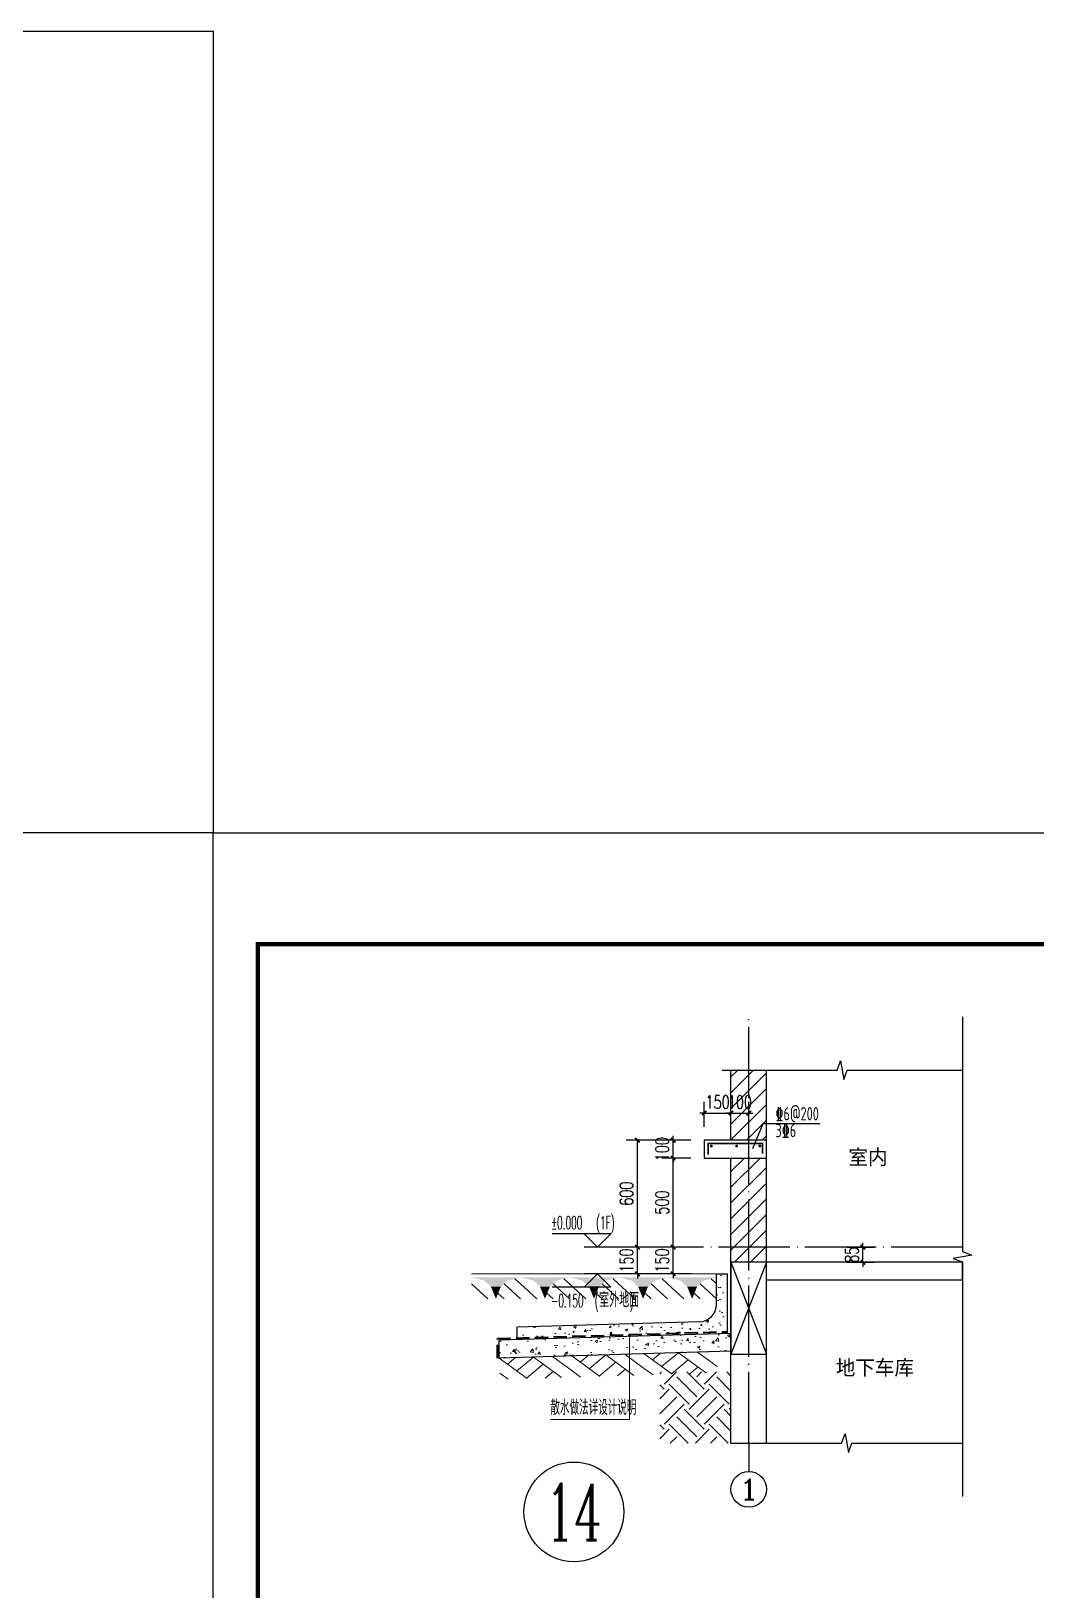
# Model space of a CAD drawing. Extents: x 393367 to 3005760, y 4998 to 826018.
# Drawn here: x 2940133 to 2945770, y 460401 to 469151 of the extents above; entities that cross this region are included whole.
import ezdxf
from ezdxf.enums import TextEntityAlignment as Align

# ---------------------------------------------------------------- set-up
doc = ezdxf.new("R2010")
doc.units = 0
doc.header["$LTSCALE"] = 1000
doc.linetypes.add('DASH', pattern=[0.35, 0.25, -0.1])
doc.linetypes.add('DOTE', pattern=[2.42, 2, -0.2, 0.02, -0.2])
doc.layers.get('0').update_dxf_attribs({"linetype": 'CONTINUOUS'})
doc.layers.get('Defpoints').update_dxf_attribs({"linetype": 'CONTINUOUS'})
for name, color, linetype in [('AXIS', 3, 'CONTINUOUS'), ('AXIS_TEXT', 7, 'CONTINUOUS'), ('COLUMN', 140, 'CONTINUOUS'), ('DIM_ELEV', 3, 'CONTINUOUS'), ('DIM_SYMB', 3, 'CONTINUOUS'), ('DOTE', 8, 'DOTE'), ('PUB_DIM', 3, 'CONTINUOUS'), ('PUB_HATCH', 8, 'CONTINUOUS'), ('PUB_TEXT', 7, 'CONTINUOUS'), ('S-大样-砼线', 7, 'CONTINUOUS'), ('S-引出线', 40, 'CONTINUOUS'), ('TEXT', 7, 'CONTINUOUS'), ('WALL', 130, 'CONTINUOUS'), ('图框', 7, 'CONTINUOUS')]:
    doc.layers.add(name, color=color, linetype=linetype)
for name, color, linetype, lineweight in [('REIN', 1, 'CONTINUOUS', 18), ('填充', 251, 'CONTINUOUS', 5), ('平面-排水沟', 86, 'CONTINUOUS', 15), ('立面-中轮廓线', 30, 'CONTINUOUS', 35), ('粉刷', 251, 'CONTINUOUS', 9)]:
    doc.layers.add(name, color=color, linetype=linetype, lineweight=lineweight)
doc.layers.add('yichutu', color=7, linetype='CONTINUOUS', true_color=0xffffff, plot=False)
doc.styles.add('_TCH_AXIS', font='COMPLEX', dxfattribs={"bigfont": 'GBCBIG'})
doc.styles.add('_TCH_DIM', font='simplex.shx', dxfattribs={"width": 0.65, "bigfont": 'gbcbig.shx'})
doc.styles.add('_TCH_DIM_T3', font='SIMPLEX', dxfattribs={"width": 0.705882, "bigfont": 'GBCBIG'})
doc.styles.add('COMPLEX', font='COMPLEX')
doc.styles.add('DIM_FONT_T3', font='SIMPLEX', dxfattribs={"width": 0.705882, "bigfont": 'GBCBIG'})
doc.styles.add('w', font='tssdeng.shx', dxfattribs={"width": 0.8, "bigfont": 'tssdchn.shx'})
doc.dimstyles.new('_TCH_ARCH&&25', dxfattribs={"dimtxt": 74.375, "dimasz": 25, "dimexe": 62.5, "dimexo": 75, "dimgap": 25, "dimtad": 1, "dimdec": 0, "dimzin": 0, "dimdsep": 46, "dimtxsty": '_TCH_DIM_T3', "dimblk": 'ARCHTICK', "dimcen": 0.09, "dimclrt": 7, "dimazin": 2, "dimtfac": 1, "dimtdec": 0, "dimtix": 1, "dimtmove": 2, "dimatfit": 3, "dimfxl": 1, "dimtolj": 1, "dimtzin": 0, "dimarcsym": 0})
pattern_1 = [(50, (28072.99, 249033.25), (143.452037, -12.550427), [15, -165]), (355, (28072.99, 249033.25), (-27.750267, 150.438427), [12, -132]), (100.4514, (28084.94, 249032.2), (115.701876, 137.88791), [12.74804, -140.22842]), (46.1842, (28072.99, 249073.25), (213.44821, -33.1038), [22.5, -247.5]), (96.6356, (28090.77, 249070.5), (186.93254, 194.82357), [19.12206, -210.3426]), (351.1842, (28072.99, 249073.25), (186.93239, 194.82372), [18, -198]), (21, (28092.99, 249063.25), (119.38141, -80.52378), [15, -165]), (326, (28092.99, 249063.25), (48.663066, 145.03001), [12, -132]), (71.4514, (28102.93, 249056.54), (168.044526, 64.5061), [12.74804, -140.22842]), (37.5, (28072.986, 249033.25), (2.431971, 66.578771), [0, -130.4, 0, -134, 0, -132.5]), (7.5, (28072.986, 249033.25), (52.613907, 78.882342), [0, -76.4, 0, -127.4, 0, -50.5]), (327.5, (28028.386, 249033.25), (106.764487, -4.510974), [0, -50, 0, -156, 0, -207]), (317.5, (28008.39, 249033.25), (116.637234, 20.020996), [0, -65, 0, -103.6, 0, -147])]
pattern_2 = [(45, (2411524.25, 612130.613), (-44.1941915, 44.1941915), [])]

# ---------------------------------------------------------------- blocks, each defined once
blk = doc.blocks.new('$LINEPAT$素土夯实')
at = {"color": 0}
for p, q in [((0, -210), (210, 0)), ((120, -300), (420, 0)), ((420, 0), (608, -188)), ((495, -300), (795, 0)), ((615, 0), (705, -90)), ((315, -105), (502, -293)), ((210, -210), (300, -300)), ((705, -300), (795, -210))]:
    blk.add_line(p, q, dxfattribs=at)
blk = doc.blocks.new('$LinePat$自然土壤')
at = {"color": 0}
for p, q in [((0, -90), (71, -19)), ((0, -300), (211, -89)), ((420, -300), (630, -90)), ((210, -300), (286, -224))]:
    blk.add_line(p, q, dxfattribs=at)
for points in [[(0, 0), (630, 0), (168, -45), (462, -45)], [(168, -45), (462, -45), (252, -132), (378, -132)], [(252, -132), (378, -132), (315, -300)]]:
    blk.add_solid(points, dxfattribs=at)
blk = doc.blocks.new('sanshui')
at = {"layer": '粉刷'}
h = blk.add_hatch(dxfattribs=at)
h.set_pattern_fill('混凝土', color=256, scale=20)
h.set_pattern_definition(pattern_1)
edge = h.paths.add_edge_path()
edge.add_line((346317.8, 427329.6), (346257.8, 427329.6))
edge.add_line((346257.8, 427329.6), (346257.8, 427160.3))
edge.add_arc((346157.8, 427160.3), 100, 271.71836, 360, ccw=False)
edge.add_line((346160.8, 427060.3), (345137.8, 427029.6))
edge.add_line((345137.8, 427029.6), (345137.8, 426969.6))
edge.add_line((345137.8, 426969.6), (346317.8, 427005))
edge.add_line((346317.8, 427005), (346317.8, 427329.6))
h = blk.add_hatch(dxfattribs=at)
h.set_pattern_fill('混凝土', color=256, scale=20)
h.set_pattern_definition(pattern_1)
h.paths.add_polyline_path([(346337.8, 426895.6), (346337.8, 426995.6), (345037.8, 426956.6), (345037.8, 426856.6)])
at = {"layer": 'COLUMN'}
for p, q in [((346257.8, 427329.6), (346317.8, 427329.6)), ((346257.8, 427160.3), (346257.8, 427329.6)), ((346317.8, 426995), (346317.8, 427329.6)), ((346160.8, 427060.3), (345137.8, 427029.6)), ((346338.1, 426995.6), (345037.8, 426956.6)), ((345137.8, 426959.6), (345137.8, 427029.6)), ((345037.8, 426856.6), (345037.8, 426956.6)), ((346338.1, 426895.6), (345037.8, 426856.6))]:
    blk.add_line(p, q, dxfattribs=at)
blk.add_arc((346157.8, 427160.3), 100, 271.71836, 0, dxfattribs=at)
at = {"layer": '立面-中轮廓线', "linetype": 'DASH', "ltscale": 0.3}
blk.add_lwpolyline([(345027.8, 426856.6), (345027.8, 426966.3), (346317.8, 427005)], dxfattribs=at)
at = {"layer": '粉刷'}
blk.add_line((344881.5, 427329.6), (346257.8, 427329.6), dxfattribs=at)
at = {"layer": '粉刷', "yscale": 0.4, "zscale": 0.4}
for name, p, xscale, rotation in [('$LinePat$自然土壤', (345156.8, 427309.6), -0.4369306507241237, 359.9999999999903), ('$LinePat$自然土壤', (345432, 427309.6), -0.4369306507241237, 359.9999999999903), ('$LinePat$自然土壤', (345707.3, 427309.6), -0.4369306507241237, 359.9999999999903), ('$LinePat$自然土壤', (345982.6, 427309.6), -0.4369306507241237, 359.9999999999903), ('$LinePat$自然土壤', (346257.8, 427309.6), -0.4369306507241237, 359.9999999999903), ('$LINEPAT$素土夯实', (346257.8, 426893.2), -0.5117605352322558, 1.718358001643932), ('$LINEPAT$素土夯实', (345444.5, 426868.8), -0.5117605352322558, 1.718358001643932), ('$LINEPAT$素土夯实', (345851.2, 426881), -0.5117605352322558, 1.718358001643932)]:
    blk.add_blockref(name, p, dxfattribs=dict(at, xscale=xscale, rotation=rotation))
blk = doc.blocks.new('GFDDDDRG')
at = {"layer": '图框'}
blk.add_lwpolyline([(923310, -107437), (923310, -159999), (893610, -159999), (893610, -107437)], close=True, dxfattribs=at)
blk.add_lwpolyline([(923310, -107437), (923310, -159999), (893610, -159999), (893610, -107437)], close=True, dxfattribs=at)
at = {"layer": '图框', "const_width": 50}
blk.add_lwpolyline([(894110, -159499), (922810, -159499), (922810, -108687), (894110, -108687)], close=True, dxfattribs=at)
blk = doc.blocks.new('_ArchTick')
at = {"color": 0, "linetype": 'ByBlock', "const_width": 0.4}
blk.add_lwpolyline([(-0.5, -0.5), (0.5, 0.5)], dxfattribs=at)
blk = doc.blocks.new('*D1735')
at = {"layer": 'Defpoints', "color": 0, "transparency": 16777216}
for p in [(2944634.6, 462325.1), (2944800.5, 462325.1), (2944634.6, 462240.1)]:
    blk.add_point(p, dxfattribs=at)
at = {"layer": 'PUB_DIM', "color": 0, "lineweight": -2, "transparency": 16777216}
for p, q in [((2944709.6, 462325.1), (2944863, 462325.1)), ((2944800.5, 462325.1), (2944800.5, 462350.1)), ((2944800.5, 462240.1), (2944800.5, 462325.1)), ((2944709.6, 462240.1), (2944863, 462240.1)), ((2944800.5, 462240.1), (2944800.5, 462215.1))]:
    blk.add_line(p, q, dxfattribs=at)
at = {"layer": 'PUB_DIM', "color": 0, "lineweight": -2, "transparency": 16777216, "xscale": 25, "yscale": 25, "zscale": 25}
for p, rotation in [((2944800.5, 462325.1), 270), ((2944800.5, 462240.1), 90)]:
    blk.add_blockref('_ArchTick', p, dxfattribs=dict(at, rotation=rotation))
at = {"layer": 'PUB_DIM', "color": 7, "transparency": 16777216, "insert": (2944738.3, 462282.6), "char_height": 74.38, "attachment_point": 5, "rotation": 90, "style": '_TCH_DIM_T3'}
blk.add_mtext('\\A1;85', dxfattribs=at)
blk = doc.blocks.new('*D1736')
at = {"layer": 'Defpoints', "color": 0, "transparency": 16777216}
for p in [(2944059.8, 463077.5), (2943909.8, 462925.1), (2944059.8, 462925.1)]:
    blk.add_point(p, dxfattribs=at)
at = {"layer": 'PUB_DIM', "color": 0, "lineweight": -2, "transparency": 16777216}
for p, q in [((2943909.8, 463000.1), (2943909.8, 463140)), ((2944059.8, 463000.1), (2944059.8, 463140)), ((2943909.8, 463077.5), (2943884.8, 463077.5)), ((2943909.8, 463077.5), (2944059.8, 463077.5)), ((2944059.8, 463077.5), (2944084.8, 463077.5))]:
    blk.add_line(p, q, dxfattribs=at)
at = {"layer": 'PUB_DIM', "color": 0, "lineweight": -2, "transparency": 16777216, "xscale": 25, "yscale": 25, "zscale": 25}
blk.add_blockref('_ArchTick', (2943909.8, 463077.5), dxfattribs=at)
at = {"layer": 'PUB_DIM', "color": 0, "lineweight": -2, "transparency": 16777216, "xscale": 25, "yscale": 25, "zscale": 25, "rotation": 180}
blk.add_blockref('_ArchTick', (2944059.8, 463077.5), dxfattribs=at)
at = {"layer": 'PUB_DIM', "color": 7, "transparency": 16777216, "insert": (2943984.8, 463139.6), "char_height": 74.38, "attachment_point": 5, "style": '_TCH_DIM_T3'}
blk.add_mtext('\\A1;150', dxfattribs=at)
blk = doc.blocks.new('*D1737')
at = {"layer": 'Defpoints', "color": 0, "transparency": 16777216}
for p in [(2944159.8, 463077.5), (2944059.8, 462925.1), (2944159.8, 462925.1)]:
    blk.add_point(p, dxfattribs=at)
at = {"layer": 'PUB_DIM', "color": 0, "lineweight": -2, "transparency": 16777216}
for p, q in [((2944059.8, 463000.1), (2944059.8, 463140)), ((2944159.8, 463000.1), (2944159.8, 463140)), ((2944059.8, 463077.5), (2944034.8, 463077.5)), ((2944059.8, 463077.5), (2944159.8, 463077.5)), ((2944159.8, 463077.5), (2944184.8, 463077.5))]:
    blk.add_line(p, q, dxfattribs=at)
at = {"layer": 'PUB_DIM', "color": 0, "lineweight": -2, "transparency": 16777216, "xscale": 25, "yscale": 25, "zscale": 25}
blk.add_blockref('_ArchTick', (2944059.8, 463077.5), dxfattribs=at)
at = {"layer": 'PUB_DIM', "color": 0, "lineweight": -2, "transparency": 16777216, "xscale": 25, "yscale": 25, "zscale": 25, "rotation": 180}
blk.add_blockref('_ArchTick', (2944159.8, 463077.5), dxfattribs=at)
at = {"layer": 'PUB_DIM', "color": 7, "transparency": 16777216, "insert": (2944109.8, 463139.6), "char_height": 74.38, "attachment_point": 5, "style": '_TCH_DIM_T3'}
blk.add_mtext('\\A1;100', dxfattribs=at)
blk = doc.blocks.new('*D1738')
at = {"layer": 'Defpoints', "color": 0, "transparency": 16777216}
for p in [(2943735.1, 462925.1), (2943909.8, 462925.1), (2943909.8, 462825.1)]:
    blk.add_point(p, dxfattribs=at)
at = {"layer": 'PUB_DIM', "color": 0, "lineweight": -2, "transparency": 16777216}
for p, q in [((2943735.1, 462925.1), (2943735.1, 462950.1)), ((2943834.8, 462925.1), (2943672.6, 462925.1)), ((2943735.1, 462825.1), (2943735.1, 462925.1)), ((2943834.8, 462825.1), (2943672.6, 462825.1)), ((2943735.1, 462825.1), (2943735.1, 462800.1))]:
    blk.add_line(p, q, dxfattribs=at)
at = {"layer": 'PUB_DIM', "color": 0, "lineweight": -2, "transparency": 16777216, "xscale": 25, "yscale": 25, "zscale": 25}
for p, rotation in [((2943735.1, 462925.1), 270), ((2943735.1, 462825.1), 90)]:
    blk.add_blockref('_ArchTick', p, dxfattribs=dict(at, rotation=rotation))
at = {"layer": 'PUB_DIM', "color": 7, "transparency": 16777216, "insert": (2943673, 462875.1), "char_height": 74.38, "attachment_point": 5, "rotation": 90, "style": '_TCH_DIM_T3'}
blk.add_mtext('\\A1;100', dxfattribs=at)
blk = doc.blocks.new('*D1739')
at = {"layer": 'Defpoints', "color": 0, "transparency": 16777216}
for p in [(2943735.1, 462825.1), (2943909.8, 462825.1), (2943909.8, 462325.1)]:
    blk.add_point(p, dxfattribs=at)
at = {"layer": 'PUB_DIM', "color": 0, "lineweight": -2, "transparency": 16777216}
for p, q in [((2943834.8, 462825.1), (2943672.6, 462825.1)), ((2943735.1, 462325.1), (2943735.1, 462825.1)), ((2943834.8, 462325.1), (2943672.6, 462325.1))]:
    blk.add_line(p, q, dxfattribs=at)
at = {"layer": 'PUB_DIM', "color": 0, "lineweight": -2, "transparency": 16777216, "xscale": 25, "yscale": 25, "zscale": 25}
for p, rotation in [((2943735.1, 462825.1), 90), ((2943735.1, 462325.1), 270)]:
    blk.add_blockref('_ArchTick', p, dxfattribs=dict(at, rotation=rotation))
at = {"layer": 'PUB_DIM', "color": 7, "transparency": 16777216, "insert": (2943673, 462575.1), "char_height": 74.38, "attachment_point": 5, "rotation": 90, "style": '_TCH_DIM_T3'}
blk.add_mtext('\\A1;500', dxfattribs=at)
blk = doc.blocks.new('*D1740')
at = {"layer": 'Defpoints', "color": 0, "transparency": 16777216}
for p in [(2943735.1, 462325.1), (2943909.8, 462325.1), (2943909.8, 462175.1)]:
    blk.add_point(p, dxfattribs=at)
at = {"layer": 'PUB_DIM', "color": 0, "lineweight": -2, "transparency": 16777216}
for p, q in [((2943834.8, 462325.1), (2943672.6, 462325.1)), ((2943735.1, 462325.1), (2943735.1, 462350.1)), ((2943735.1, 462175.1), (2943735.1, 462325.1)), ((2943834.8, 462175.1), (2943672.6, 462175.1)), ((2943735.1, 462175.1), (2943735.1, 462150.1))]:
    blk.add_line(p, q, dxfattribs=at)
at = {"layer": 'PUB_DIM', "color": 0, "lineweight": -2, "transparency": 16777216, "xscale": 25, "yscale": 25, "zscale": 25}
for p, rotation in [((2943735.1, 462325.1), 270), ((2943735.1, 462175.1), 90)]:
    blk.add_blockref('_ArchTick', p, dxfattribs=dict(at, rotation=rotation))
at = {"layer": 'PUB_DIM', "color": 7, "transparency": 16777216, "insert": (2943673, 462250.1), "char_height": 74.38, "attachment_point": 5, "rotation": 90, "style": '_TCH_DIM_T3'}
blk.add_mtext('\\A1;150', dxfattribs=at)
blk = doc.blocks.new('*D1758')
at = {"layer": 'Defpoints', "color": 0, "transparency": 16777216}
for p in [(2943535.1, 462325.1), (2943835.1, 462325.1), (2943835.1, 462174.6)]:
    blk.add_point(p, dxfattribs=at)
at = {"layer": 'PUB_DIM', "color": 0, "lineweight": -2, "transparency": 16777216}
for p, q in [((2943760.1, 462325.1), (2943472.6, 462325.1)), ((2943535.1, 462325.1), (2943535.1, 462350.1)), ((2943535.1, 462174.6), (2943535.1, 462325.1)), ((2943760.1, 462174.6), (2943472.6, 462174.6)), ((2943535.1, 462174.6), (2943535.1, 462149.6))]:
    blk.add_line(p, q, dxfattribs=at)
at = {"layer": 'PUB_DIM', "color": 0, "lineweight": -2, "transparency": 16777216, "xscale": 25, "yscale": 25, "zscale": 25}
for p, rotation in [((2943535.1, 462325.1), 270), ((2943535.1, 462174.6), 90)]:
    blk.add_blockref('_ArchTick', p, dxfattribs=dict(at, rotation=rotation))
at = {"layer": 'PUB_DIM', "color": 7, "transparency": 16777216, "insert": (2943473, 462249.9), "char_height": 74.38, "attachment_point": 5, "rotation": 90, "style": '_TCH_DIM_T3'}
blk.add_mtext('\\A1;150', dxfattribs=at)
blk = doc.blocks.new('*D1759')
at = {"layer": 'Defpoints', "color": 0, "transparency": 16777216}
for p in [(2943535.1, 462925.1), (2943835.1, 462925.1), (2943835.1, 462325.1)]:
    blk.add_point(p, dxfattribs=at)
at = {"layer": 'PUB_DIM', "color": 0, "lineweight": -2, "transparency": 16777216}
for p, q in [((2943760.1, 462925.1), (2943472.6, 462925.1)), ((2943535.1, 462325.1), (2943535.1, 462925.1)), ((2943760.1, 462325.1), (2943472.6, 462325.1))]:
    blk.add_line(p, q, dxfattribs=at)
at = {"layer": 'PUB_DIM', "color": 0, "lineweight": -2, "transparency": 16777216, "xscale": 25, "yscale": 25, "zscale": 25}
for p, rotation in [((2943535.1, 462925.1), 90), ((2943535.1, 462325.1), 270)]:
    blk.add_blockref('_ArchTick', p, dxfattribs=dict(at, rotation=rotation))
at = {"layer": 'PUB_DIM', "color": 7, "transparency": 16777216, "insert": (2943473, 462625.1), "char_height": 74.38, "attachment_point": 5, "rotation": 90, "style": '_TCH_DIM_T3'}
blk.add_mtext('\\A1;600', dxfattribs=at)
blk = doc.blocks.new('_axiso')
blk.add_circle((0, 0), 0.5)
at = {"layer": 'AXIS_TEXT', "style": 'COMPLEX', "width": 1.041667}
blk.add_attdef('A', text='', height=0.56, dxfattribs=at).set_placement((-0.25, -0.28), (0.25, -0.28), align=Align.FIT)
blk = doc.blocks.new('yct-525-297-26250-14850-50-3002')
at = {"layer": 'yichutu', "color": 7, "true_color": 0xffffff}
blk.add_lwpolyline([(0, 0), (0, 14850), (26250, 14850), (26250, 0)], close=True, dxfattribs=at)

msp = doc.modelspace()

# ---------------------------------------------------------------- hatches: boundary and pattern name
at = {"layer": 'PUB_HATCH'}
h = msp.add_hatch(dxfattribs=at)
h.set_pattern_fill('普通砖', color=256, scale=25, style=0)
h.set_pattern_definition(pattern_2)
h.paths.add_polyline_path([(2944259.75418, 462925.1122), (2944259.75419, 463317.90032), (2944059.75419, 463317.90033), (2944059.75418, 462925.11221)])
h = msp.add_hatch(dxfattribs=at)
h.set_pattern_fill('普通砖', color=256, scale=25, style=0)
h.set_pattern_definition(pattern_2)
h.paths.add_polyline_path([(2944059.75419, 462240.11207), (2944259.75419, 462240.11207), (2944259.75419, 462825.11221), (2944059.75419, 462825.11221)])
at = {"layer": '填充'}
h = msp.add_hatch(dxfattribs=at)
h.set_pattern_fill('EARTH', color=250, scale=50, angle=45, style=0)
h.set_pattern_definition([(45, (1828561.48, 6031.74), (0, 224.506403), [158.75, -158.75]), (45, (1828519.39, 6073.83), (0, 224.506403), [158.75, -158.75]), (45, (1828477.29, 6115.93), (0, 224.506403), [158.75, -158.75]), (135, (1828477.29, 6144), (-224.506403, 0), [158.75, -158.75]), (135, (1828519.39, 6186.09), (-224.506403, 0), [158.75, -158.75]), (135, (1828561.48, 6228.18), (-224.506403, 0), [158.75, -158.75])])
h.paths.add_polyline_path([(2944059.75419, 461625.10978), (2943659.75419, 461625.10978), (2943659.75419, 461225.10978), (2944059.75419, 461225.10978)])

# ---------------------------------------------------------------- linework, layer by layer
at = {"layer": 'AXIS'}
msp.add_line((2944159.64158, 461225.10978), (2944159.64158, 461065.71797), dxfattribs=at)
at = {"layer": 'AXIS', "color": 6}
msp.add_circle((2943178.39195, 460838.53365), 280, dxfattribs=at)
at = {"layer": 'DIM_ELEV'}
for p, q in [((2943385.14342, 462400.11207), (2943057.14342, 462400.11207)), ((2943310.14342, 462325.11207), (2943235.14342, 462400.11207)), ((2943735.14342, 462325.11207), (2943235.14342, 462325.11207)), ((2943310.14342, 462325.11207), (2943385.14342, 462400.11207)), ((2943310.14342, 462174.64162), (2943235.14342, 462099.64162)), ((2943735.14342, 462174.64162), (2943235.14342, 462174.64162)), ((2943310.14342, 462174.64162), (2943385.14342, 462099.64162)), ((2943385.14342, 462099.64162), (2943057.14342, 462099.64162))]:
    msp.add_line(p, q, dxfattribs=at)
at = {"layer": 'DIM_SYMB'}
for points in [[(2945358.27911, 463617.90033), (2945358.27911, 462299.63005), (2945410.77911, 462280.52161), (2945305.77911, 462262.00728), (2945358.27911, 462243.38005), (2945358.27911, 460925.10978)], [(2944009.75419, 463317.90033), (2944655.89165, 463317.90033), (2944675.00009, 463370.40033), (2944693.51442, 463265.40033), (2944712.14165, 463317.90033), (2945358.27911, 463317.90033)], [(2944059.75419, 461225.10978), (2944680.89165, 461225.10978), (2944700.00008, 461277.60978), (2944718.51442, 461172.60978), (2944737.14165, 461225.10978), (2945358.27911, 461225.10978)]]:
    msp.add_lwpolyline(points, dxfattribs=at)
at = {"layer": 'DOTE', "linetype": 'DOTE', "ltscale": 0.2}
for p, q in [((2944159.64158, 461225.10978), (2944159.75419, 463617.90033)), ((2945358.27911, 462325.11207), (2943835.14342, 462325.11207))]:
    msp.add_line(p, q, dxfattribs=at)
at = {"layer": 'REIN', "const_width": 9}
msp.add_lwpolyline([(2943932.37226, 462843.64207), (2943932.37226, 462907.45215), (2944236.31911, 462907.45215), (2944236.31911, 462849.48727)], dxfattribs=at)
at = {"layer": 'REIN', "const_width": 8}
for points in [[(2943945.85958, 462892.39035, 1), (2943953.85958, 462892.39035, 1)], [(2944087.41652, 462892.39035, 1), (2944095.41652, 462892.39035, 1)], [(2944217.3583, 462892.39035, 1), (2944225.3583, 462892.39035, 1)]]:
    msp.add_lwpolyline(points, format="xyb", close=True, dxfattribs=at)
at = {"layer": 'S-大样-砼线'}
for p, q in [((2944059.73745, 462240.11964), (2944259.73745, 461725.11964)), ((2944259.7404, 462240.11964), (2944059.7404, 461725.11964))]:
    msp.add_line(p, q, dxfattribs=at)
msp.add_lwpolyline([(2944259.73745, 462240.11964), (2944059.73745, 462240.11964), (2944059.73745, 461725.11964), (2944259.73745, 461725.11964)], close=True, dxfattribs=at)
at = {"layer": 'S-引出线'}
msp.add_lwpolyline([(2944181.87453, 462878.11105), (2944239.92878, 463019.65895), (2944558.35236, 463019.65895)], dxfattribs=at)
at = {"layer": 'WALL'}
for p, q in [((2944059.75418, 462925.11221), (2944059.75419, 463317.90033)), ((2944059.75419, 463317.90033), (2944259.75419, 463317.90032)), ((2944259.75418, 462925.1122), (2944259.75419, 463317.90032)), ((2944259.75419, 462925.11221), (2943909.75419, 462925.11221)), ((2943909.75419, 462925.11221), (2943909.75419, 462825.11221)), ((2944259.75419, 462825.11221), (2944259.75419, 462925.11221)), ((2943909.75419, 462825.11221), (2944259.75419, 462825.11221)), ((2944059.75419, 462240.11207), (2944059.75419, 462825.11221)), ((2944259.75419, 462240.11207), (2944259.75419, 462825.11221)), ((2944059.72371, 461225.11278), (2944059.75419, 462240.11207)), ((2945358.27911, 462240.11207), (2944059.75419, 462240.11207)), ((2945358.27911, 462140.11207), (2945358.27911, 462240.11207)), ((2944259.72371, 461225.10678), (2944259.75118, 462140.11207)), ((2945358.27911, 462140.11207), (2944259.75118, 462140.11207)), ((2944059.72371, 461225.11278), (2944259.72371, 461225.10678))]:
    msp.add_line(p, q, dxfattribs=at)
at = {"layer": '图框', "color": 2}
msp.add_lwpolyline([(2941154.75106, 464650.72831), (2933404.75106, 464650.72831), (2933404.75106, 469150.72831), (2941154.75106, 469150.72831)], close=True, dxfattribs=at)
at = {"layer": '平面-排水沟'}
for p, q in [((2943490.73786, 461825.51908), (2943490.73786, 461357.67803)), ((2943490.73786, 461357.67803), (2943046.60611, 461357.67803))]:
    msp.add_line(p, q, dxfattribs=at)
at = {"layer": '平面-排水沟', "const_width": 6.66667}
msp.add_lwpolyline([(2943490.73786, 461828.85242, 1), (2943490.73786, 461822.18575, 1)], format="xyb", close=True, dxfattribs=at)

# ---------------------------------------------------------------- block references
at = {"xscale": 0.5, "yscale": 0.5, "zscale": 0.5}
msp.add_blockref('GFDDDDRG', (2494349.86148, 518369.20917), dxfattribs=at)
msp.add_blockref('sanshui', (2597721.62903, 34845.48065))
at = {"layer": 'AXIS'}
ref = msp.add_blockref('_axiso', (2944159.64158, 460965.71797), dxfattribs=dict(at, xscale=200, yscale=200, zscale=200))
ref.add_attrib('A', '1', dxfattribs={"layer": 'AXIS_TEXT', "height": 113.13708, "style": '_TCH_AXIS', "width": 2.333333}).set_placement((2944103.07304, 460909.14943), (2944216.21013, 460909.14943), align=Align.FIT)
at = {"layer": 'yichutu', "rotation": 270}
msp.add_blockref('yct-525-297-26250-14850-50-3002', (2941154.75106, 464650.72831), dxfattribs=at)

# ---------------------------------------------------------------- texts
at = {"layer": 'AXIS_TEXT', "color": 6, "style": '_TCH_AXIS', "width": 0.677419}
msp.add_text('14', height=316.783838, dxfattribs=at).set_placement((2943020.00003, 460680.14173), (2943336.78387, 460680.14173), align=Align.FIT)
at = {"layer": 'PUB_TEXT'}
for s, p in [('室内', (2944718.97229, 462788.48934)), ('地下车库', (2944648.18232, 461606.52798))]:
    msp.add_text(s, height=84.397163, dxfattribs=at).set_placement(p)
for s, height, style, width, p in [('%%P0.000', 74.375, '_TCH_DIM', 0.494118, (2943049.64342, 462425.13707)), ('(1F)', 74.375, '_TCH_DIM', 0.494118, (2943303.51842, 462425.13707)), ('-0.150', 74.375, '_TCH_DIM', 0.494118, (2943049.64342, 461987.11662)), ('(', 74.375, '_TCH_DIM', 0.494118, (2943295.46842, 461987.11662)), ('室外地面', 84.397163, '_TCH_DIM', 0.7, (2943319.96842, 461987.11662)), (')', 74.375, '_TCH_DIM', 0.494118, (2943491.9897, 461987.11662)), ('散水做法详设计说明', 84.397163, 'DIM_FONT_T3', 0.705882, (2943046.60611, 461382.70303))]:
    msp.add_text(s, height=height, dxfattribs=dict(at, style=style, width=width)).set_placement(p)
at = {"layer": 'TEXT', "style": 'w', "width": 0.7}
for s, p in [('%%1326@200', (2944309.50058, 463036.39019)), ('3%%1326', (2944309.50058, 462942.03919))]:
    msp.add_text(s, height=75, rotation=0.000000187, dxfattribs=at).set_placement(p)

# ---------------------------------------------------------------- dimensions: what is measured, and where the dimension line sits
at = {"layer": 'PUB_DIM'}
for p1, p2, distance, picture, middle in [((2943909.75419, 462925.13807), (2944059.75419, 462925.13807), 152.32348, '*D1736', (2943984.75419, 463139.64905)), ((2944059.75419, 462925.13807), (2944159.75418, 462925.13807), 152.32348, '*D1737', (2944109.75418, 463139.64905)), ((2943835.14342, 462325.11207), (2943835.14342, 462925.11221), 300, '*D1759', (2943472.95592, 462625.11214)), ((2943909.75419, 462825.11221), (2943909.75419, 462925.11221), 174.61077, '*D1738', (2943672.95592, 462875.11221)), ((2943909.75419, 462325.11207), (2943909.75419, 462825.11221), 174.61077, '*D1739', (2943672.95592, 462575.11214)), ((2943835.14342, 462174.64162), (2943835.14342, 462325.11207), 300, '*D1758', (2943472.95592, 462249.87684)), ((2943909.75419, 462175.11207), (2943909.75419, 462325.11207), 174.61077, '*D1740', (2943672.95592, 462250.11207)), ((2944634.55942, 462240.11207), (2944634.55942, 462325.11207), -165.95989, '*D1735', (2944738.33181, 462282.61207))]:
    dim = msp.add_aligned_dim(p1=p1, p2=p2, distance=distance, dimstyle='_TCH_ARCH&&25', dxfattribs=at)
    dim.commit()
    dim.dimension.update_dxf_attribs({"geometry": picture, "text_midpoint": middle})

doc.saveas('drawing.dxf')
